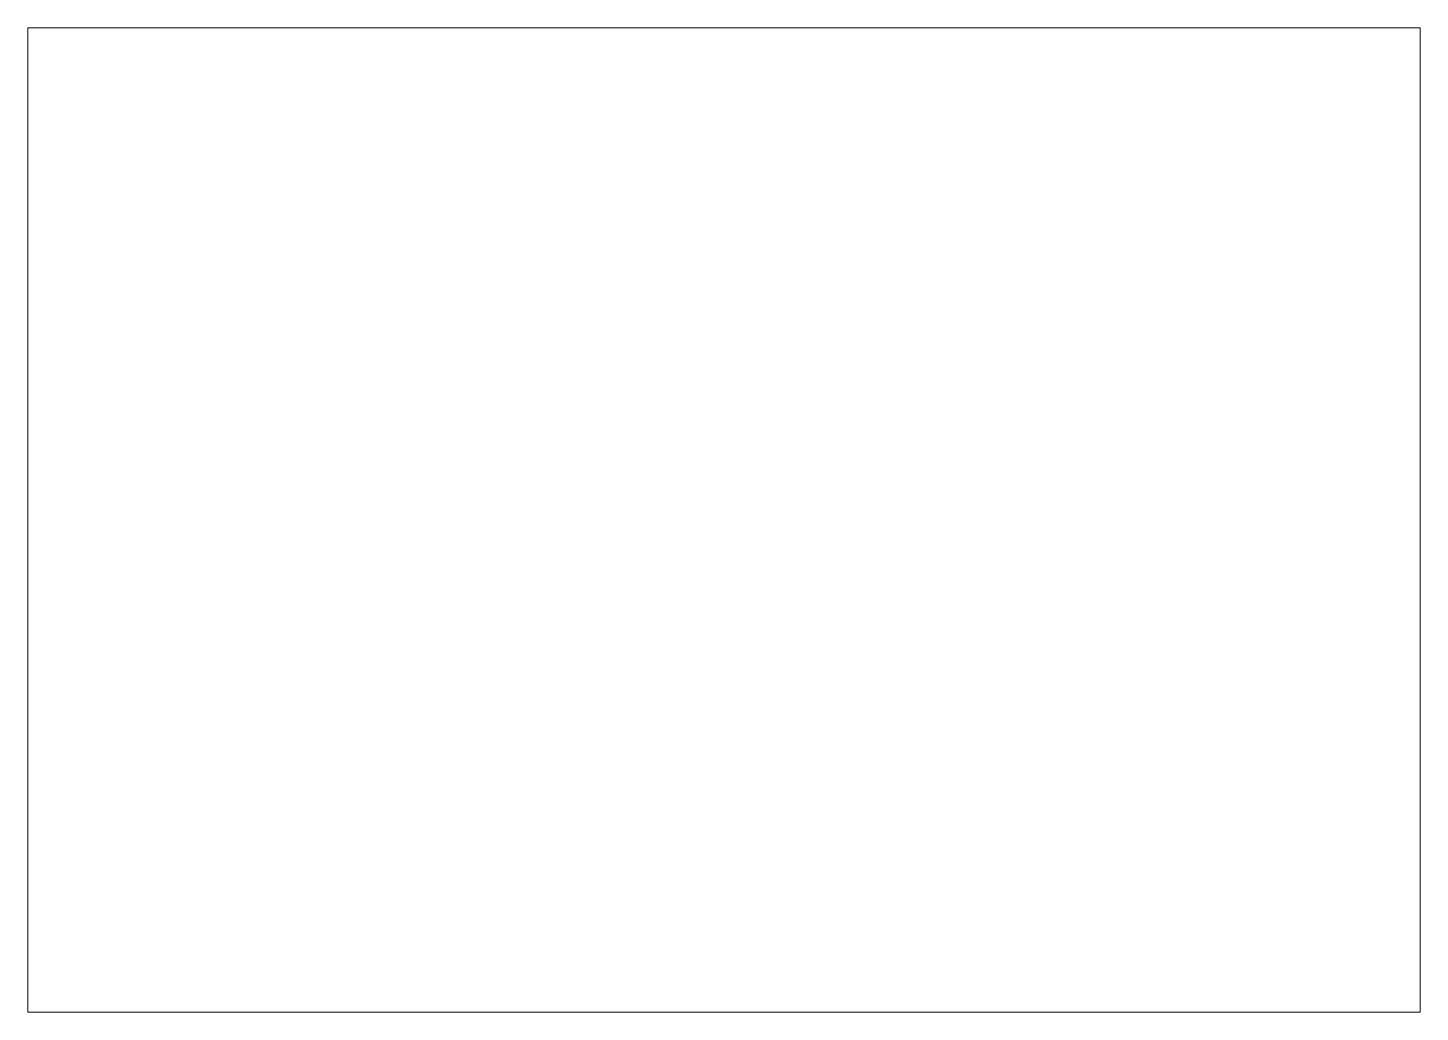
# Paper-space layout 'Layout1' of a CAD drawing. Header units: millimetres. Extents: x 30 to 267, y 21 to 189.
# The model-space entities are those that its viewports show. They can reach past a viewport. Long polylines and large blocks are cut down to what shows.
import ezdxf

# ---------------------------------------------------------------- set-up
doc = ezdxf.new("R2010")
doc.units = ezdxf.units.MM
doc.header["$LTSCALE"] = 30
doc.layers.add('A-WALL-PATT', color=1, linetype='Continuous', lineweight=5)
doc.layers.add('ZCMURBAJO', color=250, linetype='Continuous', lineweight=5)
doc.layers.add('PDF_0', color=7, linetype='Continuous', true_color=0x009500)

msp = doc.modelspace()

# ---------------------------------------------------------------- hatches: boundary and pattern name
at = {"layer": 'A-WALL-PATT'}
h = msp.add_hatch(dxfattribs=at)
h.set_pattern_fill('FP1_5', color=256, style=0, pattern_type=2)
h.set_pattern_definition([(180, (9579.94, 0), (-3e-14, -225), []), (270, (9579.94, 0), (225, -225), [225, -225])])
h.paths.add_polyline_path([(5104.9, 0), (5104.9, -200), (5254.9, -200), (5254.9, 0)], flags=0)
h = msp.add_hatch(dxfattribs=at)
h.set_pattern_fill('FP1_3', color=256, style=0, pattern_type=2)
h.set_pattern_definition([(180, (5179.94, 0), (-3e-14, -225), []), (270, (5179.94, 0), (225, -225), [225, -225])])
h.paths.add_polyline_path([(-3970.2, -323.2), (-3970.2, -330), (-3820.2, -330), (-3820.2, -323.2)], flags=0)
at = {"layer": 'PDF_0', "transparency": 33554559}
h = msp.add_hatch(color=1, dxfattribs=at)
h.paths.add_polyline_path([(1585.6, 1482.6), (1585.6, 1482.6), (1585.6, 1482.6)], flags=0)
h.paths.add_polyline_path([(1585.6, 1482.6), (1585.6, 1482.6), (1585.6, 1482.6)], flags=0)
h.paths.add_polyline_path([(1585.6, 1482.6), (1582.7, 1482.6), (1585.6, 1482.6)], flags=0)

psp = doc.layouts.get("Layout1")

# ---------------------------------------------------------------- viewports
at = {"layer": 'ZCMURBAJO'}
psp.add_viewport(center=(148.51, 105.01), size=(237.61, 168.0125), view_center_point=(-376178.05, -164579.81), view_height=543041.3708, dxfattribs=at)

doc.saveas('drawing.dxf')
